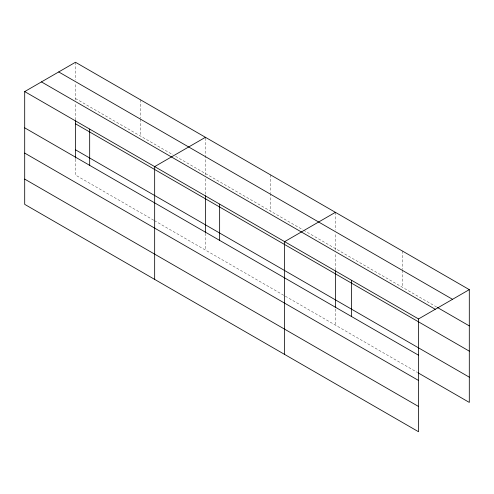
<?xml version="1.0" encoding="UTF-8"?>
<svg xmlns="http://www.w3.org/2000/svg" width="494" height="494" viewBox="0 0 494 494"><rect width="100%" height="100%" fill="white"/><g stroke="black" fill="none" stroke-linecap="round" stroke-linejoin="round"><path stroke-width="0.37" stroke-dasharray="2.47 1.85" d="M75.471 119.949L75.471 103.11M75.471 100.054L75.471 83.091M205.436 194.216L205.436 178.149M205.436 175.086L205.436 137.301M335.401 270.014L335.401 253.181M335.401 250.118L335.401 233.162M75.471 98.522L172.943 154.795M175.598 156.326L302.908 229.827M303.569 230.21L436.82 307.144M153.714 220.219L75.471 175.049L75.471 158.975M154.381 220.602L417.597 372.569M402.351 250.983L402.351 269.502M402.351 270.274L402.351 287.242M335.401 212.334L335.401 230.074M335.401 309.046L335.401 325.114M270.416 174.814L270.416 192.555M270.416 193.327L270.416 211.074M205.436 233.248L205.436 250.081M140.457 99.782L140.457 118.294M140.457 119.066L140.457 136.035M75.471 62.263L75.471 80.009"/><path stroke-width="0.74" d="M75.471 158.21L75.471 120.715M205.436 195.748L205.436 232.483M335.401 270.78L335.401 307.515M24.7 91.581L418.529 318.951L418.529 431.737L24.7 204.362L24.7 91.581L75.471 62.263L469.3 289.638L469.3 402.419L418.257 372.951M205.436 137.301L154.665 166.614L154.665 279.394M335.401 212.334L284.624 241.646L284.624 354.426M418.529 318.951L469.3 289.638M58.718 71.939L452.547 299.315M437.48 307.527L469.3 325.898M41.453 81.905L435.282 309.281M75.471 123.778L469.3 351.148M75.471 149.793L469.3 377.169M24.7 127.835L418.529 355.211M24.7 153.091L418.529 380.46M24.7 179.106L418.529 406.482M351.574 280.302L351.574 316.555M219.645 204.127L219.645 240.387M89.68 129.095L89.68 165.354"/></g></svg>
